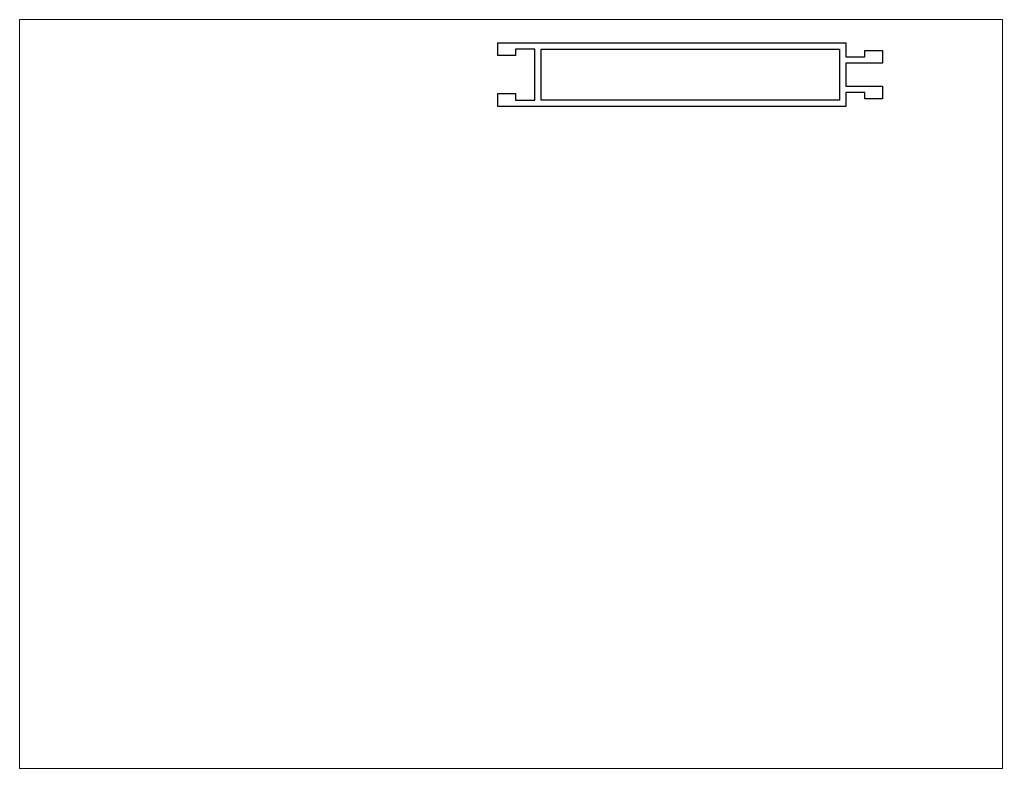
# Paper-space layout 'Layout1' of a CAD drawing. Extents: x 27 to 240, y 20 to 183.
# The model-space entities are those that its viewports show. They can reach past a viewport. Long polylines and large blocks are cut down to what shows.
import ezdxf

# ---------------------------------------------------------------- set-up
doc = ezdxf.new("R2010")
doc.units = 0
doc.header["$LTSCALE"] = 15
doc.layers.get('0').update_dxf_attribs({"linetype": 'CONTINUOUS'})

msp = doc.modelspace()

# ---------------------------------------------------------------- linework, layer by layer
at = {"color": 0, "linetype": 'CONTINUOUS', "ltscale": 0.05}
for points in [[(336.39, 265.16), (336.39, 260.16), (321.94, 260.16), (321.94, 251.16), (336.39, 251.16), (336.39, 246.16), (329.39, 246.16), (329.39, 248.66), (321.94, 248.66), (321.94, 243.16), (185.33, 243.16), (185.33, 248.2), (192.33, 248.2), (192.33, 245.7), (199.83, 245.7), (199.83, 265.7), (192.33, 265.7), (192.33, 263.2), (185.33, 263.2), (185.33, 268.16), (321.94, 268.16), (321.94, 262.66), (329.39, 262.66), (329.39, 265.16)], [(319.44, 265.66), (319.44, 245.66), (202.33, 245.66), (202.33, 265.66)]]:
    msp.add_lwpolyline(points, close=True, dxfattribs=at)

psp = doc.layouts.get("Layout1")

# ---------------------------------------------------------------- viewports
at = {"layer": '0', "color": 0, "linetype": 'BYBLOCK', "ltscale": 0.05}
psp.add_viewport(center=(133.35, 101.6), size=(213.36, 162.56), view_center_point=(190.51, 130.3), view_height=293.8955, dxfattribs=at)

doc.saveas('drawing.dxf')
